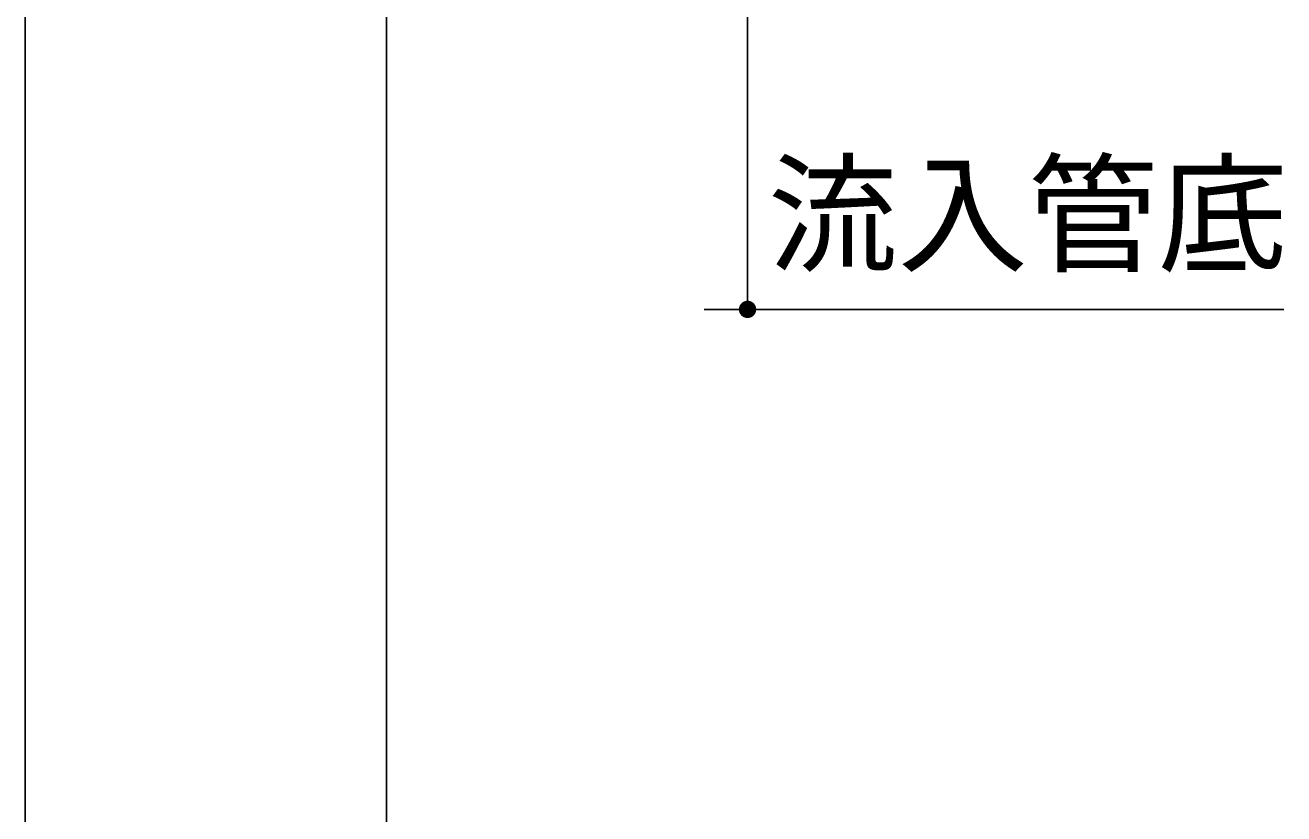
# Model space of a CAD drawing. Units: millimetres, scale not verified. Extents: x -8910 to 8910, y -6308 to 6308.
# Drawn here: x -7493 to -6622, y -2460 to -1914 of the extents above; entities that cross this region are included whole.
import ezdxf
from ezdxf.enums import TextEntityAlignment as Align

# ---------------------------------------------------------------- set-up
doc = ezdxf.new("R2010")
doc.units = ezdxf.units.MM
doc.header["$LTSCALE"] = 30
doc.layers.add('0-1_製作', color=5, linetype='Continuous', lineweight=25)
doc.layers.add('0-5_空気管', color=3, linetype='Continuous', lineweight=25)
doc.styles.add('ＭＳ ゴシック', font='')
doc.styles.get('ＭＳ ゴシック').set_extended_font_data('MS Gothic')

msp = doc.modelspace()

# ---------------------------------------------------------------- linework, layer by layer
at = {"layer": '0-1_製作', "color": 2}
msp.add_line((-7023.22, -2110.41), (-6622.05, -2110.41), dxfattribs=at)
at = {"layer": '0-1_製作'}
for points in [[(-6998.65, -2107.86), (-6993.22, -2110.41), (-6998.93, -2108.56)], [(-6998.29, -2107.2), (-6993.22, -2110.41), (-6998.65, -2107.86)], [(-6997.84, -2106.59), (-6993.22, -2110.41), (-6998.29, -2107.2)], [(-6997.33, -2106.04), (-6993.22, -2110.41), (-6997.84, -2106.59)], [(-6996.75, -2105.56), (-6993.22, -2110.41), (-6997.33, -2106.04)], [(-6996.11, -2105.15), (-6993.22, -2110.41), (-6996.75, -2105.56)], [(-6995.43, -2104.83), (-6993.22, -2110.41), (-6996.11, -2105.15)], [(-6994.71, -2104.6), (-6993.22, -2110.41), (-6995.43, -2104.83)], [(-6994.71, -2104.6), (-6993.22, -2104.41), (-6993.22, -2110.41)], [(-6993.97, -2104.46), (-6993.22, -2104.41), (-6994.71, -2104.6)], [(-6993.22, -2104.41), (-6987.22, -2110.41), (-6993.22, -2110.41)], [(-6992.84, -2104.42), (-6987.22, -2110.41), (-6993.22, -2104.41)], [(-6992.09, -2104.52), (-6987.22, -2110.41), (-6992.84, -2104.42)], [(-6991.36, -2104.71), (-6987.22, -2110.41), (-6992.09, -2104.52)], [(-6990.66, -2104.98), (-6987.22, -2110.41), (-6991.36, -2104.71)], [(-6990, -2105.35), (-6987.22, -2110.41), (-6990.66, -2104.98)], [(-6989.39, -2105.79), (-6987.22, -2110.41), (-6990, -2105.35)], [(-6988.85, -2106.31), (-6987.22, -2110.41), (-6989.39, -2105.79)], [(-6988.36, -2106.89), (-6987.22, -2110.41), (-6988.85, -2106.31)], [(-6987.96, -2107.52), (-6987.22, -2110.41), (-6988.36, -2106.89)], [(-6987.96, -2107.52), (-6987.27, -2109.66), (-6987.22, -2110.41)], [(-6987.64, -2108.2), (-6987.27, -2109.66), (-6987.96, -2107.52)], [(-6987.64, -2108.2), (-6987.41, -2108.92), (-6987.27, -2109.66)], [(-6999.21, -2110.04), (-6993.22, -2110.41), (-6999.22, -2110.41)], [(-6999.22, -2110.41), (-6998.48, -2113.3), (-6999.17, -2111.16)], [(-6999.22, -2110.41), (-6998.07, -2113.94), (-6998.48, -2113.3)], [(-6993.22, -2110.41), (-6998.07, -2113.94), (-6999.22, -2110.41)], [(-6999.11, -2109.29), (-6993.22, -2110.41), (-6999.21, -2110.04)], [(-6999.17, -2111.16), (-6998.8, -2112.62), (-6999.03, -2111.9)], [(-6999.17, -2111.16), (-6998.48, -2113.3), (-6998.8, -2112.62)], [(-6998.93, -2108.56), (-6993.22, -2110.41), (-6999.11, -2109.29)], [(-6993.22, -2110.41), (-6997.59, -2114.52), (-6998.07, -2113.94)], [(-6993.22, -2110.41), (-6997.04, -2115.04), (-6997.59, -2114.52)], [(-6993.22, -2110.41), (-6996.43, -2115.48), (-6997.04, -2115.04)], [(-6993.22, -2110.41), (-6995.77, -2115.84), (-6996.43, -2115.48)], [(-6993.22, -2110.41), (-6995.07, -2116.12), (-6995.77, -2115.84)], [(-6993.22, -2110.41), (-6994.34, -2116.31), (-6995.07, -2116.12)], [(-6993.22, -2110.41), (-6993.6, -2116.4), (-6994.34, -2116.31)], [(-6993.22, -2110.41), (-6993.22, -2116.41), (-6993.6, -2116.4)], [(-6993.22, -2110.41), (-6992.47, -2116.37), (-6993.22, -2116.41)], [(-6993.22, -2110.41), (-6991.73, -2116.22), (-6992.47, -2116.37)], [(-6993.22, -2110.41), (-6991.01, -2115.99), (-6991.73, -2116.22)], [(-6987.22, -2110.41), (-6991.01, -2115.99), (-6993.22, -2110.41)], [(-6987.22, -2110.41), (-6990.33, -2115.67), (-6991.01, -2115.99)], [(-6987.22, -2110.41), (-6989.69, -2115.27), (-6990.33, -2115.67)], [(-6987.22, -2110.41), (-6989.11, -2114.79), (-6989.69, -2115.27)], [(-6987.22, -2110.41), (-6988.6, -2114.24), (-6989.11, -2114.79)], [(-6987.22, -2110.41), (-6988.15, -2113.63), (-6988.6, -2114.24)], [(-6987.22, -2110.41), (-6987.79, -2112.97), (-6988.15, -2113.63)], [(-6987.22, -2110.41), (-6987.51, -2112.27), (-6987.79, -2112.97)], [(-6987.22, -2110.41), (-6987.33, -2111.54), (-6987.51, -2112.27)], [(-6987.22, -2110.41), (-6987.23, -2110.79), (-6987.33, -2111.54)]]:
    msp.add_solid(points, dxfattribs=at)
at = {"layer": '0-5_空気管', "color": 2}
for p, q in [((-7493.22, -1530.41), (-7493.22, -3760.41)), ((-6993.22, -1530.41), (-6993.22, -2110.41)), ((-7243.22, -1780.41), (-7243.22, -3410.41))]:
    msp.add_line(p, q, dxfattribs=at)

# ---------------------------------------------------------------- texts
at = {"layer": '0-5_空気管', "color": 4, "style": 'ＭＳ ゴシック'}
msp.add_text('流入管底', height=65.98, dxfattribs=at).set_placement((-6979.27, -2097.29), align=Align.BOTTOM_LEFT)

doc.saveas('drawing.dxf')
